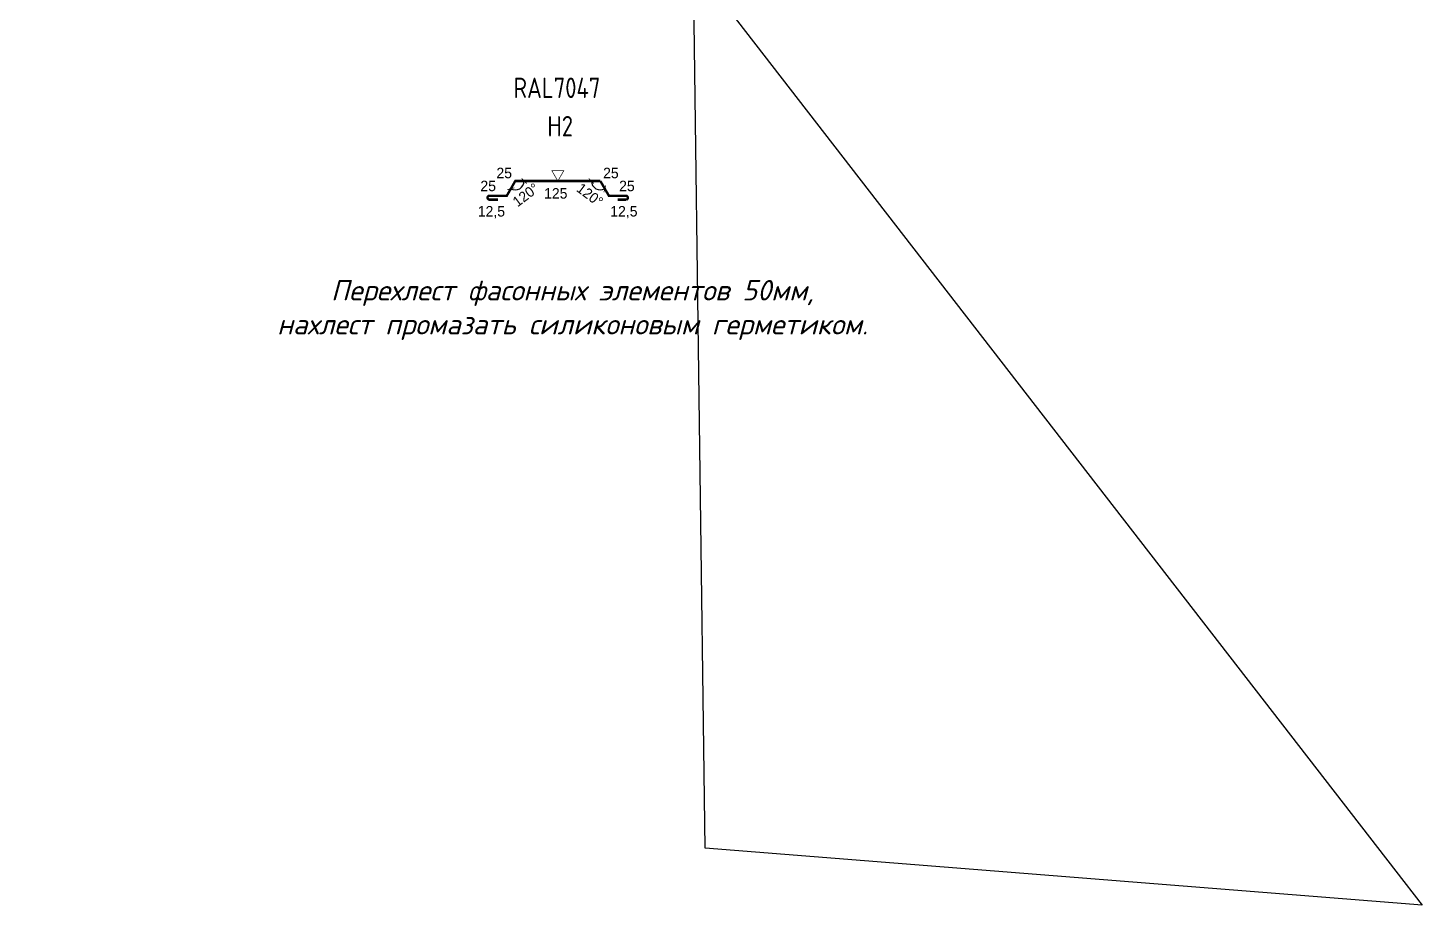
# Model space of a CAD drawing. Header units: millimetres. Extents: x -3689 to 2883575, y -702957 to -604547.
# Drawn here: x 2794610 to 2815125, y -702957 to -690059 of the extents above; entities that cross this region are included whole.
import ezdxf
from ezdxf import colors
from ezdxf.entities.mleader import LeaderData, LeaderLine
from ezdxf.enums import TextEntityAlignment as Align
from ezdxf.math import Vec2, Vec3

# ---------------------------------------------------------------- set-up
doc = ezdxf.new("R2010")
doc.units = ezdxf.units.MM
doc.header["$PDMODE"] = 35
doc.layers.add('ФЭ', color=7, linetype='Continuous', lineweight=25, true_color=0xb8002e)
doc.styles.add('Engex_ISOCPEUR', font='isocpeur.ttf', dxfattribs={"oblique": 15})
doc.styles.add('GOST 2.304', font='CS_Gost2304.shx')
doc.dimstyles.new('ISO-25', dxfattribs={"dimtxt": 2.5, "dimasz": 2.5, "dimexe": 1.25, "dimexo": 0.625, "dimtad": 1, "dimtxsty": 'Standard', "dimcen": 2.5, "dimadec": 0, "dimazin": 0, "dimtfac": 1, "dimtmove": 0, "dimatfit": 3, "dimfxl": 1, "dimarcsym": 0})

# ---------------------------------------------------------------- blocks, each defined once
blk = doc.blocks.new('_ARCHTICK')
at = {"color": 0, "linetype": 'ByBlock', "const_width": 0.15}
blk.add_lwpolyline([(-0.5, -0.5), (0.5, 0.5)], dxfattribs=at)
blk = doc.blocks.new('*D669')
at = {"color": 0, "lineweight": -2, "transparency": 16777216}
blk.add_arc((2801771, -692310), 131, 240, 0, dxfattribs=at)
at = {"layer": 'Defpoints', "color": 0, "transparency": 16777216}
for p in [(2801771, -692310), (2801771, -692310), (2803021, -692310), (2801646, -692527), (2801794, -692439)]:
    blk.add_point(p, dxfattribs=at)
at = {"color": 0, "lineweight": -2, "transparency": 16777216, "xscale": 75, "yscale": 75, "zscale": 75}
for p, rotation in [((2801706, -692424), 149.9999999999094), ((2801902, -692310), 90.0000000000172)]:
    blk.add_blockref('_ARCHTICK', p, dxfattribs=dict(at, rotation=rotation))
at = {"color": 0, "lineweight": 15, "transparency": 16777216, "insert": (2801925, -692515), "char_height": 150, "attachment_point": 5, "rotation": 37.002}
blk.add_mtext('120°', dxfattribs=at)
blk = doc.blocks.new('*D667')
at = {"color": 0, "lineweight": -2, "transparency": 16777216}
blk.add_arc((2803021, -692310), 131, 180, 300, dxfattribs=at)
at = {"layer": 'Defpoints', "color": 0, "transparency": 16777216}
for p in [(2801521, -692310), (2803021, -692310), (2803021, -692310), (2802999, -692439), (2803146, -692527)]:
    blk.add_point(p, dxfattribs=at)
at = {"color": 0, "lineweight": -2, "transparency": 16777216, "xscale": 75, "yscale": 75, "zscale": 75}
for p, rotation in [((2802890, -692310), 90.00000000000288), ((2803087, -692424), 29.99999999996281)]:
    blk.add_blockref('_ARCHTICK', p, dxfattribs=dict(at, rotation=rotation))
at = {"color": 0, "lineweight": 15, "transparency": 16777216, "insert": (2802867, -692515), "char_height": 150, "attachment_point": 5, "rotation": 322.998}
blk.add_mtext('120°', dxfattribs=at)
blk = doc.blocks.new('_TagCircle')
at = {"color": 0, "linetype": 'ByBlock', "lineweight": -2, "transparency": 16777216}
blk.add_circle((0, 0), 4, dxfattribs=at)
at = {"color": 0, "transparency": 16777216}
blk.add_attdef('НОМЕРЯРЛЫКА', text='', height=3, dxfattribs=at).set_placement((0, -1.5), align=Align.CENTER)
blk = doc.blocks.new('_Open90')
at = {"color": 0, "linetype": 'ByBlock', "lineweight": -2}
for p, q in [((-0.5, 0.5), (0, 0)), ((0, 0), (-1, 0)), ((0, 0), (-0.5, -0.5))]:
    blk.add_line(p, q, dxfattribs=at)

msp = doc.modelspace()

# ---------------------------------------------------------------- linework, layer by layer
for p, q in [((2794610.0701, -676477.2951), (2815095.0949, -702957.3521)), ((2804559.9387, -702122.0188), (2804225.4876, -677145.5617)), ((2815095.0949, -702957.3521), (2804559.9387, -702122.0188))]:
    msp.add_line(p, q)
at = {"layer": 'ФЭ', "color": 2, "ltscale": 20, "transparency": 33554687, "const_width": 10}
msp.add_lwpolyline([(2802396.2823, -692310.2159), (2802309.6798, -692160.2159), (2802482.8849, -692160.2159), (2802396.2823, -692310.2159)], dxfattribs=at)
at = {"layer": 'ФЭ', "color": 244, "lineweight": 30, "ltscale": 20, "true_color": 0x991b1e, "const_width": 35}
for points in [[(2801517.4383, -692584.5677), (2801392.4383, -692584.5677, -1.0686600647), (2801396.2823, -692526.7222), (2801646.2823, -692526.7222), (2801771.2823, -692310.2159), (2803021.2823, -692310.2159)], [(2803021.2823, -692310.2159), (2803021.2823, -692310.2159), (2803146.2823, -692526.7222), (2803396.2823, -692526.7222, -0.9357512581), (2803400.1264, -692584.5677), (2803275.1264, -692584.5677)]]:
    msp.add_lwpolyline(points, format="xyb", dxfattribs=at)

# ---------------------------------------------------------------- texts
at = {"color": 190, "true_color": 0x870fff, "style": 'GOST 2.304'}
msp.add_text('RAL7047', height=300, dxfattribs=at).set_placement((2801744.5785, -691089.8738))
at = {"color": 0, "style": 'GOST 2.304'}
msp.add_text('Н2', height=300, dxfattribs=at).set_placement((2802240.5556, -691653.953))
at = {"transparency": 33554687}
for s, p in [('25', (2801494.0226, -692269.2157)), ('25', (2803061.493, -692269.2157)), ('25', (2801258.5872, -692459.7422)), ('25', (2803296.9284, -692459.7422)), ('12,5', (2801220.0896, -692832.4073, -80.01)), ('12,5', (2803166.6863, -692832.4073, -80.01))]:
    msp.add_text(s, height=154.03988, dxfattribs=at).set_placement(p)
at = {"color": 3, "transparency": 33554687}
msp.add_text('125', height=154.03988, dxfattribs=at).set_placement((2802194.1763, -692568.7517, -80.01))
at = {"insert": (2802612.3112, -694207.0416), "char_height": 300, "width": 21087.560157, "attachment_point": 5, "style": 'Engex_ISOCPEUR'}
msp.add_mtext('Перехлест фасонных элементов 50мм, \\Pнахлест промазать силиконовым герметиком.', dxfattribs=at)

# ---------------------------------------------------------------- dimensions: what is measured, and where the dimension line sits
at = {"lineweight": 15, "transparency": 33554687}
for base, line1, line2, picture, middle in [((2802998.5626, -692439.066), ((2803021.2823, -692310.2159), (2801521.2823, -692310.2159)), ((2803146.2823, -692526.7222), (2803021.2823, -692310.2159)), '*D667', (2802942.5386, -692414.7049)), ((2801794.0021, -692439.066), ((2801771.2823, -692310.2159), (2803021.2823, -692310.2159)), ((2801646.2823, -692526.7222), (2801771.2823, -692310.2159)), '*D669', (2801850.0261, -692414.7049))]:
    dim = msp.add_angular_dim_2l(base=base, line1=line1, line2=line2, dimstyle='ISO-25', override={"dimtxt": 150, "dimasz": 75, "dimexo": 3, "dimgap": 50, "dimtad": 2, "dimblk1": 'ARCHTICK', "dimblk2": 'ARCHTICK', "dimsah": 1}, dxfattribs=at)
    dim.commit()
    dim.dimension.update_dxf_attribs({"geometry": picture, "text_midpoint": middle, "dimtype": 162})

# ---------------------------------------------------------------- leaders
ml = msp.add_multileader_block('Standard')
ml.set_content('_TagCircle', color=256, scale=100)
ml.set_attribute('НОМЕРЯРЛЫКА', 'В', width=0)
ml.set_leader_properties()
ml.set_arrow_properties(name='OPEN90')
ml.build(insert=Vec2(0, 0))
ml.multileader.update_dxf_attribs({"has_dogleg": 0, "text_left_attachment_type": 6, "text_right_attachment_type": 6, "dogleg_length": 0.36, "arrow_head_size": 25000, "scale": 100, "block_connection_type": 1})
ctx = ml.context
ctx.base_point, ctx.scale, ctx.char_height, ctx.arrow_head_size, ctx.landing_gap_size, ctx.plane_origin = Vec3(2816876.8862, -672418.11), 100, 2.5, 25000, 10, Vec3(2819549.4989, -669112.8376)
ctx.left_attachment, ctx.right_attachment, ctx.attachment_type = 6, 6, 1
notes = []
notes.append((ctx, [(0, (1, 1, 0), (2816876.5262, -672418.11), (1, 0), 0.36, [(0, [(2816876.8862, -669149.3647)], 0, [])])]))
ctx.block.insert = Vec3(2816876.8862, -672418.11)
for ctx, leaders in notes:
    for number, flags, end, landing, length, lines in leaders:
        leader = LeaderData()
        leader.index, (leader.has_last_leader_line, leader.has_dogleg_vector, leader.attachment_direction) = number, flags
        leader.last_leader_point, leader.dogleg_vector, leader.dogleg_length = Vec3(end), Vec3(landing), length
        for number, points, colour, breaks in lines:
            line = LeaderLine()
            line.index, line.vertices, line.color, line.breaks = number, Vec3.list(points), colors.encode_raw_color(colour), breaks
            leader.lines.append(line)
        ctx.leaders.append(leader)

doc.saveas('drawing.dxf')
